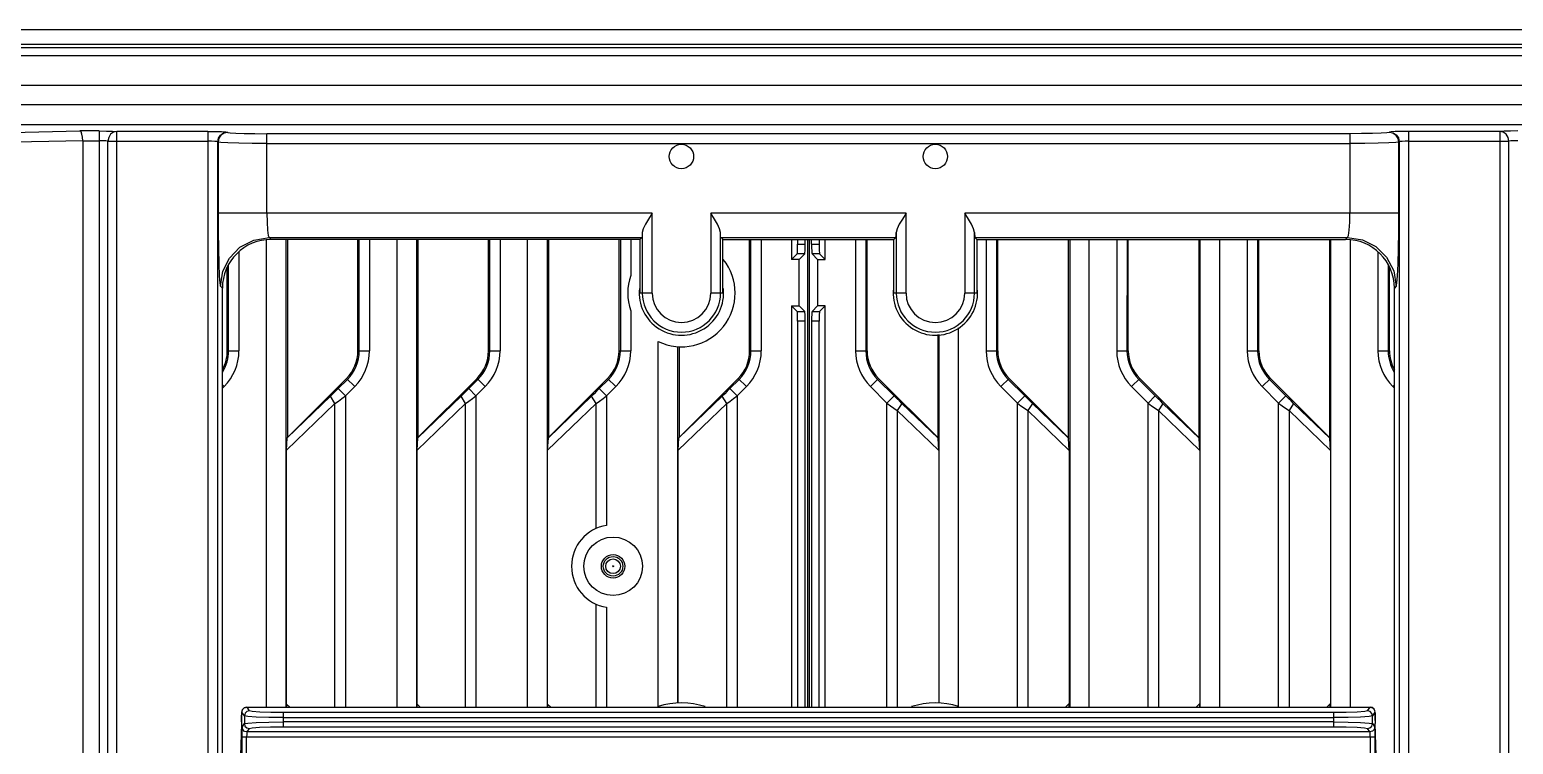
# Model space of a CAD drawing. Header units: millimetres. Extents: x -3132 to 28633, y 682 to 5849.
# Drawn here: x 7231.3 to 7383.2, y 2632.3 to 2705.5 of the extents above; entities that cross this region are included whole.
import ezdxf

# ---------------------------------------------------------------- set-up
doc = ezdxf.new("R2010")
doc.units = ezdxf.units.MM

msp = doc.modelspace()

# ---------------------------------------------------------------- linework, layer by layer
at = {"linetype": 'Continuous'}
for p, q in [((7061.028, 2705.533), (7561.028, 2705.533)), ((7422.716, 2704.011), (7199.34, 2704.011)), ((7423.124, 2702.839), (7198.932, 2702.839)), ((7199.34, 2703.719), (7422.716, 2703.719)), ((7202.854, 2699.841), (7419.202, 2699.841)), ((7418.031, 2697.812), (7204.025, 2697.812)), ((7205.257, 2695.813), (7416.799, 2695.813)), ((7227.379, 2694.95), (7236.444, 2695.146)), ((7238.395, 2695.146), (7236.444, 2695.146)), ((7238.395, 2695.146), (7238.395, 1715.92)), ((7240.228, 2583.582), (7240.228, 2695.104)), ((7249.546, 2695.104), (7240.228, 2695.104)), ((7249.546, 2695.104), (7249.546, 2591.842)), ((7251.544, 2695.037), (7251.58, 2695.002)), ((7255.577, 2686.727), (7255.577, 2694.867)), ((7366.479, 2694.867), (7255.577, 2694.867)), ((7366.479, 2694.867), (7366.479, 2686.727)), ((7370.512, 2695.037), (7370.477, 2695.002)), ((7372.511, 2591.842), (7372.511, 2695.104)), ((7381.828, 2695.104), (7372.511, 2695.104)), ((7381.828, 2695.104), (7381.828, 2583.582)), ((7236.728, 2694.142), (7227.905, 2693.951)), ((7236.728, 2694.147), (7236.728, 1716.919)), ((7236.728, 2694.147), (7238.395, 2694.147)), ((7239.312, 1716.961), (7239.312, 2694.105)), ((7239.312, 2694.105), (7249.546, 2694.105)), ((7250.545, 2591.842), (7250.545, 2694.037)), ((7250.58, 2694.002), (7250.58, 2686.727)), ((7255.577, 2693.867), (7366.479, 2693.867)), ((7371.476, 2694.002), (7371.511, 2694.037)), ((7371.476, 2686.727), (7371.476, 2694.002)), ((7371.511, 2694.037), (7371.511, 2591.842)), ((7372.511, 2694.105), (7382.745, 2694.105)), ((7382.745, 1716.961), (7382.745, 2694.105)), ((7295.023, 2686.727), (7250.58, 2686.727)), ((7295.023, 2678.533), (7295.023, 2686.727)), ((7301.033, 2686.727), (7301.033, 2678.533)), ((7321.023, 2686.727), (7301.033, 2686.727)), ((7321.023, 2678.533), (7321.023, 2686.727)), ((7327.033, 2686.727), (7327.033, 2678.533)), ((7371.476, 2686.727), (7327.033, 2686.727)), ((7255.83, 2684.228), (7256.025, 2684.033)), ((7255.83, 2684.228), (7293.973, 2684.228)), ((7293.973, 2684.228), (7293.778, 2684.033)), ((7294.024, 2684.753), (7294.024, 2678.533)), ((7302.032, 2678.533), (7302.032, 2684.753)), ((7302.083, 2684.228), (7302.278, 2684.033)), ((7302.083, 2684.228), (7319.973, 2684.228)), ((7319.973, 2684.228), (7319.778, 2684.033)), ((7320.024, 2684.753), (7320.024, 2678.533)), ((7328.032, 2678.533), (7328.032, 2684.753)), ((7328.083, 2684.228), (7328.278, 2684.033)), ((7328.083, 2684.228), (7366.226, 2684.228)), ((7366.031, 2684.033), (7366.226, 2684.228)), ((7252.722, 2682.714), (7252.722, 2672.617)), ((7255.539, 2636.099), (7255.539, 2683.956)), ((7293.778, 2684.033), (7256.025, 2684.033)), ((7257.536, 2684.033), (7257.536, 2636.099)), ((7257.678, 2684.033), (7257.678, 2663.727)), ((7264.904, 2672.617), (7264.904, 2684.033)), ((7265.038, 2672.617), (7265.033, 2684.033)), ((7266.092, 2684.033), (7266.092, 2672.617)), ((7268.909, 2636.099), (7268.909, 2684.033)), ((7270.906, 2684.033), (7270.906, 2636.099)), ((7271.048, 2684.033), (7271.048, 2663.727)), ((7278.274, 2672.617), (7278.274, 2684.033)), ((7278.408, 2672.617), (7278.403, 2684.033)), ((7279.462, 2684.033), (7279.462, 2672.617)), ((7282.279, 2636.099), (7282.279, 2684.033)), ((7284.276, 2684.033), (7284.276, 2636.099)), ((7284.418, 2684.033), (7284.418, 2663.727)), ((7291.644, 2672.617), (7291.644, 2684.033)), ((7291.778, 2684.033), (7291.778, 2672.617)), ((7292.832, 2684.033), (7292.832, 2680.336)), ((7293.778, 2684.033), (7293.778, 2678.533)), ((7302.278, 2678.533), (7302.278, 2684.033)), ((7302.278, 2684.033), (7319.778, 2684.033)), ((7305.014, 2672.617), (7305.014, 2684.033)), ((7305.148, 2672.617), (7305.148, 2684.033)), ((7306.202, 2684.033), (7306.202, 2672.617)), ((7309.31, 2684.033), (7309.31, 2681.993)), ((7309.928, 2684.033), (7309.928, 2683.56)), ((7309.928, 2683.56), (7310.708, 2683.56)), ((7310.708, 2683.56), (7310.708, 2684.033)), ((7310.928, 2684.033), (7310.928, 2636.099)), ((7311.128, 2636.099), (7311.128, 2684.033)), ((7311.348, 2683.56), (7311.348, 2684.033)), ((7311.348, 2683.56), (7312.128, 2683.56)), ((7312.128, 2684.033), (7312.128, 2683.56)), ((7312.747, 2681.993), (7312.747, 2684.033)), ((7315.854, 2684.033), (7315.854, 2672.617)), ((7316.908, 2684.033), (7316.908, 2672.617)), ((7317.042, 2672.617), (7317.042, 2684.033)), ((7319.778, 2678.533), (7319.778, 2684.033)), ((7328.278, 2684.033), (7328.278, 2678.533)), ((7328.278, 2684.033), (7366.031, 2684.033)), ((7329.224, 2684.033), (7329.224, 2672.617)), ((7330.278, 2684.033), (7330.278, 2672.617)), ((7330.412, 2672.617), (7330.412, 2684.033)), ((7337.638, 2684.033), (7337.638, 2663.734)), ((7337.784, 2684.033), (7337.784, 2636.099)), ((7339.777, 2636.099), (7339.777, 2684.033)), ((7342.594, 2684.033), (7342.594, 2672.617)), ((7343.653, 2684.033), (7343.648, 2672.617)), ((7343.782, 2672.617), (7343.782, 2684.033)), ((7351.008, 2684.033), (7351.008, 2663.734)), ((7351.15, 2636.099), (7351.15, 2684.033)), ((7353.147, 2636.099), (7353.147, 2684.033)), ((7355.964, 2684.033), (7355.964, 2672.617)), ((7357.023, 2684.033), (7357.018, 2672.617)), ((7357.152, 2672.617), (7357.152, 2684.033)), ((7364.378, 2684.033), (7364.378, 2663.734)), ((7364.52, 2636.099), (7364.52, 2684.033)), ((7366.517, 2636.099), (7366.517, 2683.969)), ((7369.334, 2682.747), (7369.334, 2672.617)), ((7251.668, 2672.617), (7251.664, 2681.35)), ((7309.878, 2682.561), (7309.31, 2681.993)), ((7310.09, 2681.993), (7309.31, 2681.993)), ((7310.658, 2682.561), (7309.878, 2682.561)), ((7310.658, 2682.561), (7310.09, 2681.993)), ((7310.09, 2677.23), (7310.09, 2681.993)), ((7311.967, 2681.993), (7311.398, 2682.561)), ((7312.178, 2682.561), (7311.398, 2682.561)), ((7311.967, 2681.993), (7311.967, 2677.23)), ((7311.967, 2681.993), (7312.747, 2681.993)), ((7312.747, 2681.993), (7312.178, 2682.561)), ((7370.392, 2681.455), (7370.388, 2672.617)), ((7251.534, 2672.617), (7251.534, 2681.095)), ((7370.522, 2672.617), (7370.522, 2681.14)), ((7251.028, 2679.036), (7250.833, 2679.231)), ((7251.028, 2622.209), (7251.028, 2679.036)), ((7295.023, 2678.533), (7293.778, 2678.533)), ((7302.278, 2678.533), (7301.033, 2678.533)), ((7321.023, 2678.533), (7319.778, 2678.533)), ((7328.278, 2678.533), (7327.033, 2678.533)), ((7371.223, 2679.231), (7371.028, 2679.036)), ((7371.028, 2622.209), (7371.028, 2679.036)), ((7292.832, 2676.73), (7292.832, 2672.617)), ((7309.31, 2677.23), (7309.31, 2636.099)), ((7309.878, 2676.661), (7309.31, 2677.23)), ((7309.31, 2677.23), (7310.09, 2677.23)), ((7309.878, 2676.661), (7310.658, 2676.661)), ((7310.658, 2676.661), (7310.09, 2677.23)), ((7311.967, 2677.23), (7311.398, 2676.661)), ((7311.398, 2676.661), (7312.178, 2676.661)), ((7312.747, 2677.23), (7311.967, 2677.23)), ((7312.747, 2677.23), (7312.178, 2676.661)), ((7312.747, 2636.099), (7312.747, 2677.23)), ((7309.928, 2675.662), (7309.928, 2636.099)), ((7310.708, 2675.662), (7309.928, 2675.662)), ((7310.708, 2636.099), (7310.708, 2675.662)), ((7311.348, 2675.662), (7311.348, 2636.099)), ((7312.128, 2675.662), (7311.348, 2675.662)), ((7312.128, 2636.099), (7312.128, 2675.662)), ((7295.649, 2636.171), (7295.649, 2673.574)), ((7324.268, 2674.28), (7324.268, 2663.734)), ((7324.415, 2636.524), (7324.415, 2674.28)), ((7326.407, 2636.171), (7326.407, 2674.973)), ((7251.534, 2672.617), (7252.722, 2672.617)), ((7264.904, 2672.617), (7266.092, 2672.617)), ((7278.274, 2672.617), (7279.462, 2672.617)), ((7291.644, 2672.617), (7292.832, 2672.617)), ((7297.641, 2673.047), (7297.641, 2636.524)), ((7297.788, 2673.038), (7297.788, 2663.734)), ((7305.014, 2672.617), (7306.202, 2672.617)), ((7315.854, 2672.617), (7317.042, 2672.617)), ((7329.224, 2672.617), (7330.412, 2672.617)), ((7342.594, 2672.617), (7343.782, 2672.617)), ((7355.964, 2672.617), (7357.152, 2672.617)), ((7369.334, 2672.617), (7370.522, 2672.617)), ((7251.202, 2668.948), (7251.028, 2669.123)), ((7263.732, 2669.788), (7257.678, 2663.727)), ((7262.877, 2668.743), (7263.827, 2669.693)), ((7264.572, 2668.948), (7263.732, 2669.788)), ((7277.102, 2669.788), (7271.048, 2663.727)), ((7276.247, 2668.743), (7277.197, 2669.693)), ((7277.942, 2668.948), (7277.102, 2669.788)), ((7290.472, 2669.788), (7284.418, 2663.727)), ((7290.567, 2669.693), (7289.617, 2668.743)), ((7291.312, 2668.948), (7290.472, 2669.788)), ((7303.842, 2669.788), (7297.788, 2663.734)), ((7302.987, 2668.743), (7303.937, 2669.693)), ((7304.682, 2668.948), (7303.842, 2669.788)), ((7318.214, 2669.788), (7317.374, 2668.948)), ((7318.119, 2669.693), (7319.807, 2668.006)), ((7324.268, 2663.734), (7318.214, 2669.788)), ((7331.584, 2669.788), (7330.744, 2668.948)), ((7331.489, 2669.693), (7333.177, 2668.006)), ((7337.638, 2663.734), (7331.584, 2669.788)), ((7344.954, 2669.788), (7344.114, 2668.948)), ((7344.859, 2669.693), (7346.547, 2668.006)), ((7351.008, 2663.734), (7344.954, 2669.788)), ((7358.324, 2669.788), (7357.484, 2668.948)), ((7358.229, 2669.693), (7359.917, 2668.006)), ((7364.378, 2663.734), (7358.324, 2669.788)), ((7371.028, 2669.123), (7370.854, 2668.948)), ((7251.028, 2668.774), (7251.202, 2668.948)), ((7262.091, 2667.97), (7257.664, 2663.696)), ((7262.553, 2667.225), (7262.091, 2667.97)), ((7262.877, 2668.743), (7263.622, 2667.998)), ((7263.622, 2667.998), (7264.572, 2668.948)), ((7263.622, 2667.998), (7263.622, 2636.099)), ((7275.461, 2667.97), (7271.034, 2663.696)), ((7275.923, 2667.225), (7275.461, 2667.97)), ((7276.247, 2668.743), (7276.992, 2667.998)), ((7276.992, 2667.998), (7277.942, 2668.948)), ((7276.992, 2667.998), (7276.992, 2636.099)), ((7288.831, 2667.97), (7284.404, 2663.696)), ((7289.293, 2667.225), (7288.831, 2667.97)), ((7289.617, 2668.743), (7290.362, 2667.998)), ((7290.362, 2667.998), (7291.312, 2668.948)), ((7290.362, 2667.998), (7290.362, 2654.73)), ((7302.201, 2667.97), (7297.771, 2663.692)), ((7302.663, 2667.225), (7302.201, 2667.97)), ((7302.987, 2668.743), (7303.732, 2667.998)), ((7303.732, 2667.998), (7304.682, 2668.948)), ((7303.732, 2667.998), (7303.732, 2636.099)), ((7317.374, 2668.948), (7319.062, 2667.261)), ((7319.062, 2667.261), (7319.807, 2668.006)), ((7330.744, 2668.948), (7332.432, 2667.261)), ((7332.432, 2667.261), (7333.177, 2668.006)), ((7344.114, 2668.948), (7345.802, 2667.261)), ((7345.802, 2667.261), (7346.547, 2668.006)), ((7357.484, 2668.948), (7359.172, 2667.261)), ((7359.172, 2667.261), (7359.917, 2668.006)), ((7370.854, 2668.948), (7371.028, 2668.774)), ((7257.592, 2662.434), (7262.553, 2667.225)), ((7262.553, 2636.099), (7262.553, 2667.225)), ((7270.962, 2662.434), (7275.923, 2667.225)), ((7275.923, 2636.099), (7275.923, 2667.225)), ((7284.332, 2662.434), (7289.293, 2667.225)), ((7289.293, 2654.413), (7289.293, 2667.225)), ((7297.702, 2662.434), (7302.663, 2667.225)), ((7302.663, 2636.099), (7302.663, 2667.225)), ((7319.062, 2636.099), (7319.062, 2667.261)), ((7320.593, 2667.233), (7320.131, 2666.488)), ((7320.131, 2666.488), (7320.131, 2636.099)), ((7320.131, 2666.488), (7324.371, 2662.392)), ((7324.303, 2663.65), (7320.593, 2667.233)), ((7332.432, 2636.099), (7332.432, 2667.261)), ((7333.963, 2667.233), (7333.501, 2666.488)), ((7333.501, 2666.488), (7333.501, 2636.099)), ((7333.501, 2666.488), (7337.741, 2662.392)), ((7337.673, 2663.65), (7333.963, 2667.233)), ((7345.802, 2636.099), (7345.802, 2667.261)), ((7347.333, 2667.233), (7346.871, 2666.488)), ((7346.871, 2666.488), (7346.871, 2636.099)), ((7346.871, 2666.488), (7351.111, 2662.392)), ((7351.043, 2663.65), (7347.333, 2667.233)), ((7359.172, 2636.099), (7359.172, 2667.261)), ((7360.703, 2667.233), (7360.241, 2666.488)), ((7360.241, 2666.488), (7360.241, 2636.099)), ((7360.241, 2666.488), (7364.481, 2662.392)), ((7364.413, 2663.65), (7360.703, 2667.233)), ((7257.592, 2662.434), (7257.661, 2663.699)), ((7257.664, 2663.696), (7257.674, 2663.73)), ((7270.962, 2662.434), (7271.031, 2663.699)), ((7271.034, 2663.696), (7271.044, 2663.73)), ((7284.332, 2662.434), (7284.401, 2663.699)), ((7284.404, 2663.696), (7284.414, 2663.73)), ((7297.702, 2662.434), (7297.771, 2663.692)), ((7297.771, 2663.692), (7297.788, 2663.734)), ((7324.268, 2663.734), (7324.303, 2663.65)), ((7324.371, 2662.392), (7324.303, 2663.65)), ((7337.638, 2663.734), (7337.673, 2663.65)), ((7337.741, 2662.392), (7337.673, 2663.65)), ((7351.008, 2663.734), (7351.043, 2663.65)), ((7351.111, 2662.392), (7351.043, 2663.65)), ((7364.481, 2662.392), (7364.413, 2663.65)), ((7257.592, 2636.419), (7257.592, 2662.434)), ((7270.962, 2636.419), (7270.962, 2662.434)), ((7284.332, 2636.419), (7284.332, 2662.434)), ((7297.702, 2636.526), (7297.702, 2662.434)), ((7324.371, 2662.392), (7324.371, 2636.526)), ((7337.741, 2662.392), (7337.741, 2636.461)), ((7351.111, 2662.392), (7351.111, 2636.461)), ((7364.481, 2662.392), (7364.481, 2636.461)), ((7289.293, 2636.099), (7289.293, 2646.653)), ((7290.365, 2646.335), (7290.365, 2636.099)), ((7253.277, 2635.214), (7253.02, 2635.6)), ((7253.518, 2636.101), (7253.52, 2636.099)), ((7253.52, 2636.099), (7253.777, 2635.713)), ((7253.52, 2636.099), (7368.537, 2636.099)), ((7257.61, 2636.099), (7257.592, 2636.419)), ((7257.923, 2636.099), (7257.592, 2636.419)), ((7270.98, 2636.099), (7270.962, 2636.419)), ((7271.293, 2636.099), (7270.962, 2636.419)), ((7284.35, 2636.099), (7284.332, 2636.419)), ((7284.663, 2636.099), (7284.332, 2636.419)), ((7337.741, 2636.461), (7337.367, 2636.099)), ((7337.722, 2636.099), (7337.741, 2636.461)), ((7351.111, 2636.461), (7350.737, 2636.099)), ((7351.092, 2636.099), (7351.111, 2636.461)), ((7364.481, 2636.461), (7364.107, 2636.099)), ((7364.462, 2636.099), (7364.481, 2636.461)), ((7368.279, 2635.713), (7368.537, 2636.099)), ((7368.537, 2636.099), (7368.538, 2636.101)), ((7368.537, 2636.099), (7368.78, 2636.035)), ((7369.036, 2635.6), (7368.779, 2635.214)), ((7369.036, 2635.6), (7369.054, 2635.485)), ((7252.983, 2634.419), (7252.517, 2618.499)), ((7252.983, 2634.601), (7252.988, 2635.115)), ((7253.044, 2634.057), (7253.028, 2633.907)), ((7253.044, 2634.057), (7253.277, 2634.407)), ((7253.277, 2635.214), (7253.277, 2634.407)), ((7257.275, 2634.085), (7257.275, 2635.536)), ((7364.781, 2635.536), (7257.275, 2635.536)), ((7257.275, 2635.037), (7364.781, 2635.037)), ((7364.781, 2634.584), (7257.275, 2634.584)), ((7257.275, 2634.085), (7364.781, 2634.085)), ((7364.781, 2635.536), (7364.781, 2634.085)), ((7368.779, 2634.407), (7368.779, 2635.214)), ((7368.779, 2634.407), (7369.012, 2634.057)), ((7369.012, 2634.057), (7368.948, 2633.814)), ((7369.054, 2635.485), (7369.068, 2635.115)), ((7369.064, 2635.287), (7369.056, 2635.471)), ((7369.068, 2635.115), (7369.073, 2634.601)), ((7369.073, 2634.741), (7369.073, 2634.419)), ((7369.539, 2618.499), (7369.073, 2634.419)), ((7253.016, 2633.542), (7253.011, 2633.058)), ((7253.011, 2633.058), (7253.011, 2605.533)), ((7253.011, 2633.058), (7369.045, 2633.058)), ((7253.028, 2633.907), (7253.016, 2633.542)), ((7253.515, 2633.301), (7253.511, 2633.058)), ((7253.511, 2610.306), (7253.511, 2633.058)), ((7253.777, 2633.908), (7253.544, 2633.558)), ((7368.512, 2633.558), (7253.544, 2633.558)), ((7368.512, 2633.558), (7368.279, 2633.908)), ((7368.769, 2633.629), (7368.512, 2633.558)), ((7368.545, 2633.058), (7368.545, 2610.306)), ((7368.948, 2633.814), (7368.769, 2633.629)), ((7369.045, 2605.533), (7369.045, 2633.058))]:
    msp.add_line(p, q, dxfattribs=at)
for points in [[(7236.728, 2694.142), (7236.704, 2694.515), (7236.643, 2694.835), (7236.554, 2695.054), (7236.444, 2695.146)], [(7238.395, 2695.146), (7239.15, 2695.141), (7239.79, 2695.126), (7240.228, 2695.104)], [(7240.228, 2695.104), (7239.88, 2695.024), (7239.585, 2694.807), (7239.385, 2694.484), (7239.312, 2694.105)], [(7249.546, 2695.104), (7250.3, 2695.099), (7250.935, 2695.085), (7251.37, 2695.063), (7251.544, 2695.037)], [(7250.545, 2694.037), (7250.619, 2694.413), (7250.827, 2694.732), (7251.151, 2694.956), (7251.544, 2695.037)], [(7251.58, 2695.002), (7251.204, 2694.928), (7250.885, 2694.72), (7250.661, 2694.396), (7250.58, 2694.002)], [(7251.58, 2695.002), (7251.81, 2694.959), (7252.393, 2694.922), (7253.271, 2694.892), (7254.365, 2694.873), (7255.577, 2694.867)], [(7370.477, 2695.002), (7370.252, 2694.96), (7369.669, 2694.922), (7368.778, 2694.892), (7367.674, 2694.873), (7366.479, 2694.867)], [(7371.476, 2694.002), (7371.402, 2694.378), (7371.194, 2694.697), (7370.87, 2694.92), (7370.477, 2695.002)], [(7372.511, 2695.104), (7371.757, 2695.099), (7371.116, 2695.084), (7370.681, 2695.063), (7370.512, 2695.037)], [(7370.512, 2695.037), (7370.888, 2694.963), (7371.207, 2694.755), (7371.43, 2694.431), (7371.511, 2694.037)], [(7383.661, 2695.146), (7382.91, 2695.141), (7382.263, 2695.126), (7381.828, 2695.104)], [(7382.745, 2694.105), (7382.671, 2694.484), (7382.472, 2694.807), (7382.176, 2695.024), (7381.828, 2695.104)], [(7239.312, 2694.105), (7239.093, 2694.127), (7238.772, 2694.142), (7238.395, 2694.147)], [(7250.545, 2694.037), (7250.459, 2694.063), (7250.24, 2694.085), (7249.92, 2694.1), (7249.546, 2694.105)], [(7255.577, 2693.867), (7254.066, 2693.874), (7252.695, 2693.893), (7251.595, 2693.923), (7250.867, 2693.96), (7250.58, 2694.002)], [(7371.476, 2694.002), (7371.189, 2693.96), (7370.462, 2693.923), (7369.361, 2693.893), (7367.991, 2693.874), (7366.479, 2693.867)], [(7372.511, 2694.105), (7372.136, 2694.1), (7371.816, 2694.085), (7371.597, 2694.063), (7371.511, 2694.037)], [(7383.661, 2694.147), (7383.285, 2694.142), (7382.963, 2694.127), (7382.745, 2694.105)], [(7250.58, 2686.727), (7250.589, 2684.853), (7250.613, 2683.071), (7250.654, 2681.517), (7250.707, 2680.31), (7250.768, 2679.534), (7250.833, 2679.231)], [(7255.577, 2686.727), (7255.596, 2685.792), (7255.651, 2684.992), (7255.732, 2684.444), (7255.83, 2684.228)], [(7295.023, 2686.727), (7294.648, 2686.127), (7294.334, 2685.587), (7294.115, 2685.123), (7294.024, 2684.753)], [(7302.032, 2684.753), (7301.942, 2685.123), (7301.722, 2685.587), (7301.408, 2686.127), (7301.033, 2686.727)], [(7321.023, 2686.727), (7320.648, 2686.127), (7320.334, 2685.587), (7320.115, 2685.123), (7320.024, 2684.753)], [(7328.032, 2684.753), (7327.942, 2685.123), (7327.722, 2685.587), (7327.408, 2686.127), (7327.033, 2686.727)], [(7366.226, 2684.228), (7366.324, 2684.443), (7366.406, 2684.992), (7366.46, 2685.793), (7366.479, 2686.727)], [(7371.223, 2679.231), (7371.288, 2679.534), (7371.35, 2680.31), (7371.403, 2681.517), (7371.443, 2683.071), (7371.468, 2684.854), (7371.476, 2686.727)], [(7250.833, 2679.231), (7251.078, 2680.769), (7251.754, 2682.117), (7252.831, 2683.224), (7254.234, 2683.964), (7255.83, 2684.228)], [(7366.226, 2684.228), (7367.764, 2683.984), (7369.113, 2683.307), (7370.22, 2682.23), (7370.96, 2680.827), (7371.223, 2679.231)], [(7262.877, 2668.743), (7262.608, 2668.475), (7262.345, 2668.218), (7262.091, 2667.97)], [(7262.553, 2667.225), (7262.904, 2667.475), (7263.26, 2667.733), (7263.622, 2667.998)], [(7276.247, 2668.743), (7275.978, 2668.475), (7275.715, 2668.218), (7275.461, 2667.97)], [(7275.923, 2667.225), (7276.274, 2667.475), (7276.63, 2667.733), (7276.992, 2667.998)], [(7289.617, 2668.743), (7289.348, 2668.476), (7289.086, 2668.218), (7288.831, 2667.97)], [(7289.293, 2667.225), (7289.644, 2667.475), (7290, 2667.733), (7290.362, 2667.998)], [(7302.987, 2668.743), (7302.718, 2668.475), (7302.455, 2668.218), (7302.201, 2667.97)], [(7302.663, 2667.225), (7303.014, 2667.475), (7303.37, 2667.733), (7303.732, 2667.998)], [(7320.593, 2667.233), (7320.339, 2667.48), (7320.076, 2667.737), (7319.807, 2668.006)], [(7333.963, 2667.233), (7333.709, 2667.48), (7333.446, 2667.737), (7333.177, 2668.006)], [(7347.333, 2667.233), (7347.079, 2667.48), (7346.816, 2667.737), (7346.547, 2668.006)], [(7360.703, 2667.233), (7360.449, 2667.48), (7360.186, 2667.737), (7359.917, 2668.006)], [(7319.062, 2667.261), (7319.424, 2666.996), (7319.781, 2666.738), (7320.131, 2666.488)], [(7332.432, 2667.261), (7332.794, 2666.996), (7333.151, 2666.738), (7333.501, 2666.488)], [(7345.802, 2667.261), (7346.164, 2666.996), (7346.521, 2666.738), (7346.871, 2666.488)], [(7359.172, 2667.261), (7359.534, 2666.996), (7359.891, 2666.738), (7360.241, 2666.488)], [(7253.518, 2636.101), (7253.268, 2636.034), (7253.092, 2635.865), (7253.026, 2635.702), (7253.01, 2635.6), (7253.001, 2635.49), (7252.994, 2635.339), (7252.989, 2635.148), (7252.985, 2634.918), (7252.983, 2634.658), (7252.983, 2634.419)], [(7252.988, 2635.115), (7253.002, 2635.485), (7253.02, 2635.6)], [(7253.02, 2635.6), (7253.084, 2635.843), (7253.263, 2636.028), (7253.52, 2636.099)], [(7253.777, 2635.713), (7253.534, 2635.649), (7253.349, 2635.47), (7253.277, 2635.214)], [(7257.275, 2635.536), (7255.982, 2635.549), (7254.854, 2635.587), (7254.079, 2635.645), (7253.777, 2635.713)], [(7368.279, 2635.713), (7367.986, 2635.646), (7367.222, 2635.588), (7366.093, 2635.549), (7364.781, 2635.536)], [(7368.779, 2635.214), (7368.715, 2635.457), (7368.536, 2635.642), (7368.279, 2635.713)], [(7369.056, 2635.471), (7369.047, 2635.6), (7369.026, 2635.721), (7368.945, 2635.893), (7368.765, 2636.047), (7368.538, 2636.101)], [(7368.78, 2636.035), (7368.965, 2635.856), (7369.036, 2635.6)], [(7253.544, 2633.558), (7253.301, 2633.621), (7253.116, 2633.801), (7253.044, 2634.057)], [(7257.275, 2635.037), (7255.777, 2635.05), (7254.497, 2635.088), (7253.621, 2635.145), (7253.277, 2635.214)], [(7253.277, 2634.407), (7253.621, 2634.475), (7254.497, 2634.532), (7255.777, 2634.571), (7257.275, 2634.584)], [(7253.277, 2634.407), (7253.341, 2634.164), (7253.521, 2633.979), (7253.777, 2633.908)], [(7253.777, 2633.908), (7254.07, 2633.975), (7254.835, 2634.033), (7255.963, 2634.071), (7257.275, 2634.085)], [(7368.779, 2635.214), (7368.435, 2635.145), (7367.559, 2635.088), (7366.279, 2635.05), (7364.781, 2635.037)], [(7364.781, 2634.584), (7366.279, 2634.571), (7367.559, 2634.532), (7368.435, 2634.475), (7368.779, 2634.407)], [(7364.781, 2634.085), (7366.074, 2634.072), (7367.202, 2634.034), (7367.978, 2633.976), (7368.279, 2633.908)], [(7368.279, 2633.908), (7368.523, 2633.971), (7368.708, 2634.151), (7368.779, 2634.407)], [(7369.045, 2633.058), (7369.041, 2633.542), (7369.029, 2633.907), (7369.012, 2634.057)], [(7369.073, 2634.741), (7369.07, 2635.041), (7369.064, 2635.287)], [(7253.544, 2633.558), (7253.527, 2633.482), (7253.515, 2633.301)], [(7368.545, 2633.058), (7368.541, 2633.301), (7368.529, 2633.482), (7368.512, 2633.558)]]:
    msp.add_lwpolyline(points, dxfattribs=at)
for centre, radius in [((7298.028, 2692.533), 1.25), ((7324.028, 2692.533), 1.25), ((7291.028, 2650.533), 3), ((7291.028, 2650.533), 1.2), ((7291.028, 2650.533), 1), ((7291.028, 2650.533), 0.75), ((7291.028, 2650.533), 0.05)]:
    msp.add_circle(centre, radius, dxfattribs=at)
for centre, radius, start, end in [((7298.028, 2678.533), 5.5, 244.36995, 38.75308), ((7298.028, 2678.533), 5.5, 160.86575, 199.13425), ((7298.028, 2678.533), 4.32, 173.70586, 6.29414), ((7298.028, 2678.533), 4.004, 180, 0), ((7298.028, 2678.533), 3.005, 180, 0), ((7324.028, 2678.533), 4.32, 173.70586, 6.29414), ((7324.028, 2678.533), 4.004, 180, 0), ((7324.028, 2678.533), 3.005, 180, 0), ((7247.534, 2672.617), 4, 331.11655, 0), ((7247.534, 2672.617), 4.134, 328.03055, 0), ((7247.534, 2672.617), 5.188, 315, 360), ((7260.904, 2672.617), 4, 315, 0), ((7260.904, 2672.617), 4.134, 315, 0), ((7260.904, 2672.617), 5.188, 315, 360), ((7274.274, 2672.617), 4, 315, 0), ((7274.274, 2672.617), 4.134, 315, 0), ((7274.274, 2672.617), 5.188, 315, 360), ((7287.644, 2672.617), 4, 315, 360), ((7287.644, 2672.617), 4.134, 315.00001, 0), ((7287.644, 2672.617), 5.188, 315.00003, 360), ((7301.014, 2672.617), 4, 315, 360), ((7301.014, 2672.617), 4.134, 315, 0), ((7301.014, 2672.617), 5.188, 315, 360), ((7321.042, 2672.617), 5.188, 180.00001, 224.99999), ((7321.042, 2672.617), 4.134, 180.00001, 224.99999), ((7321.042, 2672.617), 4, 180, 225), ((7334.412, 2672.617), 5.188, 180.00001, 224.99999), ((7334.412, 2672.617), 4.134, 180.00001, 224.99999), ((7334.412, 2672.617), 4, 180, 225), ((7347.782, 2672.617), 5.188, 180.00001, 224.99999), ((7347.782, 2672.617), 4.134, 180.00001, 224.99999), ((7347.782, 2672.617), 4, 180, 225), ((7361.152, 2672.617), 5.188, 180.00001, 224.99999), ((7361.152, 2672.617), 4.134, 180.00001, 224.99999), ((7361.152, 2672.617), 4, 180, 225), ((7374.522, 2672.617), 5.188, 180.00001, 224.99999), ((7374.522, 2672.617), 4.134, 180.00001, 211.96945), ((7374.522, 2672.617), 4, 180, 208.88345), ((7291.028, 2650.533), 4.25, 99.01334, 261.02813), ((7298.028, 2628.533), 8, 72.2125, 107.30055), ((7324.028, 2628.533), 8, 72.69945, 107.67555)]:
    msp.add_arc(centre, radius, start, end, dxfattribs=at)
for centre, major_axis, ratio, start_param, end_param in [((7319.97, 2686.727), (0, 2.5), 0.0349208, -3.1066861, -2.4805252), ((7328.086, 2686.727), (0, 2.5), 0.0349208, -3.8026601, -3.1764992), ((7256.031, 2679.03), (-3.54, 3.54), 0.9987828, -0.7847892, 0.7847892), ((7309.876, 2683.56), (0, 1), 0.0524078, -3.0892328, -1.5707963), ((7310.656, 2683.56), (0, 1), 0.0524078, -3.0892328, -1.5707963), ((7311.401, 2683.56), (0, 1), 0.0524078, -4.712389, -3.1939525), ((7312.181, 2683.56), (0, 1), 0.0524078, -4.712389, -3.1939525), ((7366.025, 2679.03), (3.54, 3.54), 0.9987828, -0.7847892, 0.7847892), ((7309.876, 2675.662), (0, 1), 0.0524078, -1.5707963, -0.0523599), ((7310.656, 2675.662), (0, 1), 0.0524078, -1.5707963, -0.0523599), ((7311.401, 2675.662), (0, 1), 0.0524078, 0.0523599, 1.5707963), ((7312.181, 2675.662), (0, 1), 0.0524078, 0.0523599, 1.5707963)]:
    msp.add_ellipse(centre, major_axis=major_axis, ratio=ratio, start_param=start_param, end_param=end_param, dxfattribs=at)

doc.saveas('drawing.dxf')
